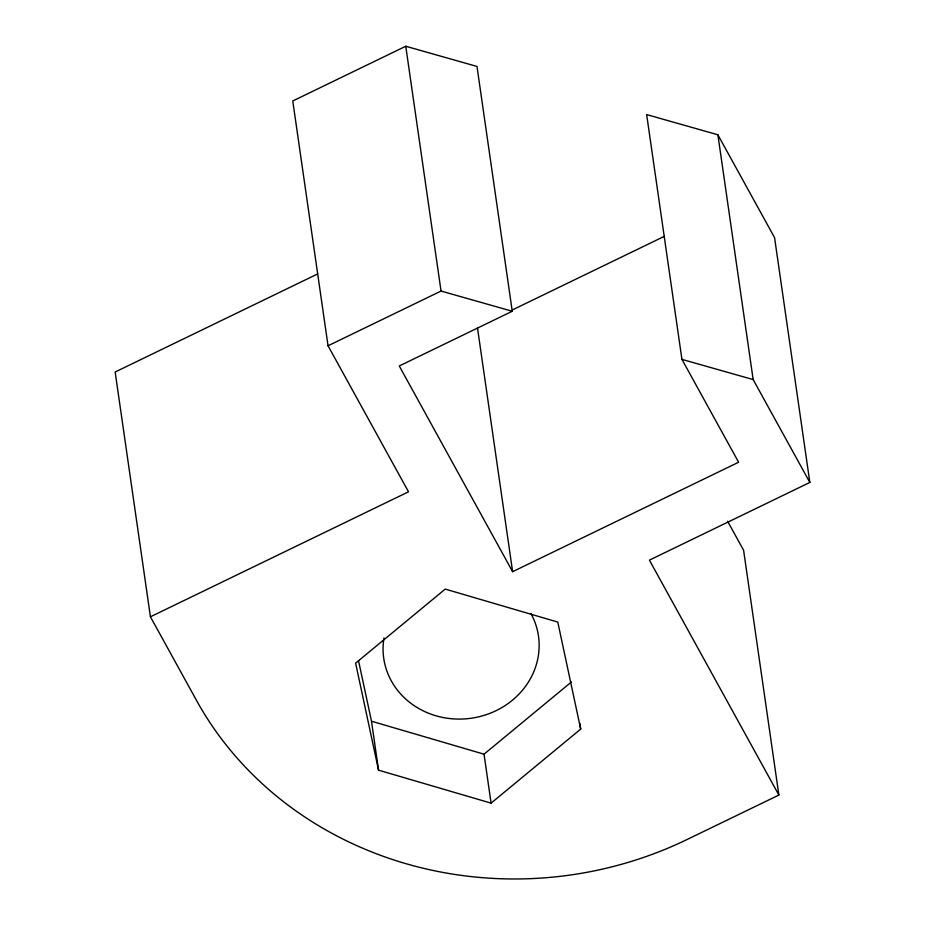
<?xml version="1.0" encoding="UTF-8"?>
<svg xmlns="http://www.w3.org/2000/svg" width="925" height="925" viewBox="0 0 925 925"><rect width="100%" height="100%" fill="white"/><g stroke="black" fill="none" stroke-linecap="round" stroke-linejoin="round"><path stroke-width="1.39" d="M358.518 660.647L371.492 721.211L484.029 754.187L571.43 681.968M580.692 729.097L557.775 622.074L445.237 589.098L355.616 663.144L378.545 770.167L491.083 803.143L580.692 729.097L579.894 723.5M778.873 795.061L649.419 560.134L809.837 482.434L774.572 237.644L717.881 134.784L646.656 114.584L681.933 359.374L738.624 462.234L512.623 571.685L399.265 365.976L512.253 311.251L476.988 66.45L405.763 46.25L292.762 100.975L328.04 345.777L408.515 491.811L150.428 616.802L195.395 698.387A366.161 336.295 -8.2 0 0 687.217 839.449L778.873 795.061L743.596 550.259L727.617 521.272M317.691 273.916L115.162 372.012L150.428 616.802M328.04 345.777L441.04 291.051L512.253 311.251M512.415 309.91L664.381 236.314M681.933 359.374L753.158 379.574L809.837 482.434M717.881 134.784L753.158 379.574M477.554 328.317L512.623 571.685M405.763 46.25L441.04 291.051M484.029 754.187L491.083 803.143M371.492 721.211L378.545 770.167M530.857 613.379A78.162 71.78 -8.2 0 1 473.265 717.916A78.162 71.78 -8.2 0 1 383.967 637.984"/></g></svg>
